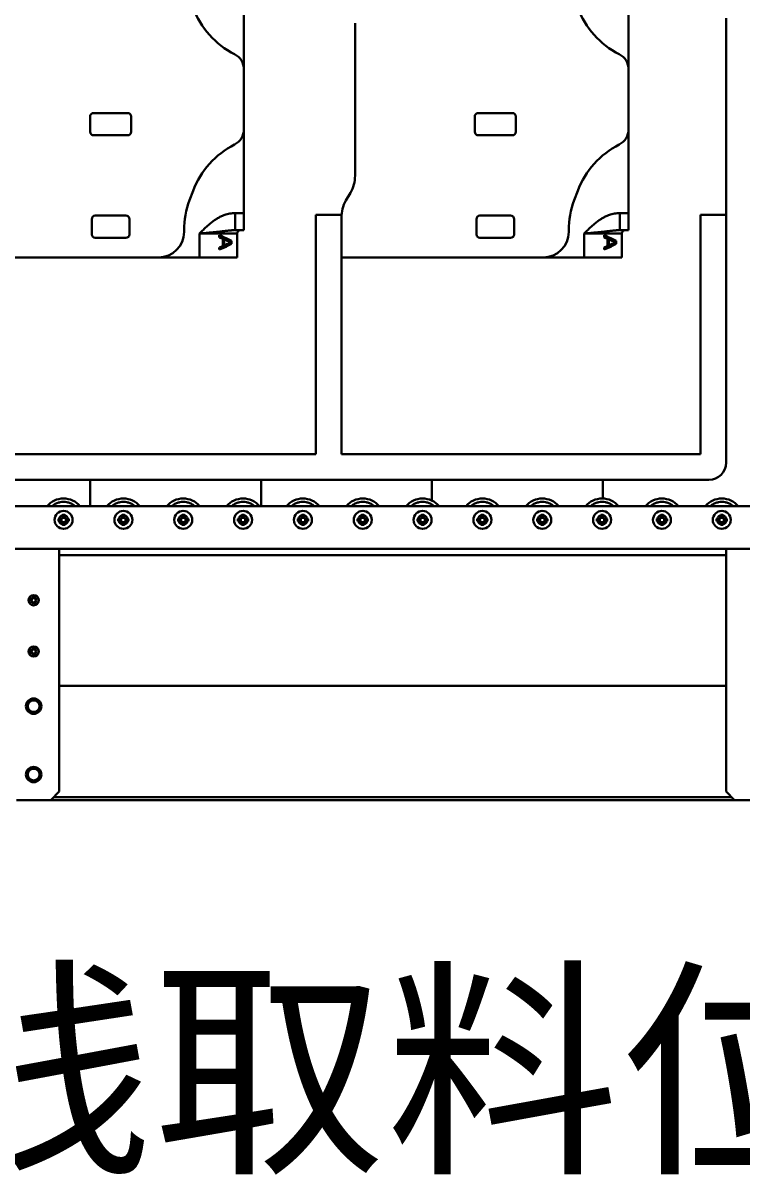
# Model space of a CAD drawing. Header units: millimetres. Extents: x 914 to 910632, y -176 to 682692.
# Drawn here: x 2376.94 to 2383.56, y 1799.09 to 1809.7 of the extents above; entities that cross this region are included whole.
import ezdxf

# ---------------------------------------------------------------- set-up
doc = ezdxf.new("R2010")
doc.units = ezdxf.units.MM
doc.layers.add('PUB_HATCH', color=32, linetype='Continuous')
doc.layers.add('画图', color=3, linetype='Continuous', lineweight=30)
doc.styles.add('宋体', font='')
doc.styles.get('宋体').set_extended_font_data('宋体')

# ---------------------------------------------------------------- blocks, each defined once
blk = doc.blocks.new('SDHGSJH')
at = {"color": 7, "linetype": 'Continuous', "lineweight": 30}
for p, q in [((-877, 504.71), (-897, 504.71)), ((-872, 499.71), (-877, 504.71)), ((-877, 504.71), (-477, 504.71)), ((-872, 357.71), (-872, 499.71)), ((-477, 504.71), (-482, 499.71)), ((-482, 499.71), (-482, 357.71)), ((-457, 504.71), (-477, 504.71)), ((-482, 437.71), (-872, 437.71)), ((-902, 357.71), (-872, 357.71)), ((-872, 361.45), (-482, 361.45)), ((-482, 357.71), (-872, 357.71)), ((-482, 357.71), (-452, 357.71)), ((-870.2, 343.37), (-870.2, 343.71)), ((-870.2, 343.71), (-868.8, 343.71)), ((-868.8, 343.71), (-868.8, 343.37)), ((-835.2, 343.37), (-835.2, 343.71)), ((-835.2, 343.71), (-833.8, 343.71)), ((-833.8, 343.71), (-833.8, 343.37)), ((-800.2, 343.37), (-800.2, 343.71)), ((-800.2, 343.71), (-798.8, 343.71)), ((-798.8, 343.71), (-798.8, 343.37)), ((-765.2, 343.37), (-765.2, 343.71)), ((-765.2, 343.71), (-763.8, 343.71)), ((-763.8, 343.71), (-763.8, 343.37)), ((-730.2, 343.37), (-730.2, 343.71)), ((-730.2, 343.71), (-728.8, 343.71)), ((-728.8, 343.71), (-728.8, 343.37)), ((-695.2, 343.37), (-695.2, 343.71)), ((-695.2, 343.71), (-693.8, 343.71)), ((-693.8, 343.71), (-693.8, 343.37)), ((-660.2, 343.37), (-660.2, 343.71)), ((-660.2, 343.71), (-658.8, 343.71)), ((-658.8, 343.71), (-658.8, 343.37)), ((-625.2, 343.37), (-625.2, 343.71)), ((-625.2, 343.71), (-623.8, 343.71)), ((-623.8, 343.71), (-623.8, 343.37)), ((-590.2, 343.37), (-590.2, 343.71)), ((-590.2, 343.71), (-588.8, 343.71)), ((-588.8, 343.71), (-588.8, 343.37)), ((-555.2, 343.37), (-555.2, 343.71)), ((-555.2, 343.71), (-553.8, 343.71)), ((-553.8, 343.71), (-553.8, 343.37)), ((-520.2, 343.37), (-520.2, 343.71)), ((-520.2, 343.71), (-518.8, 343.71)), ((-518.8, 343.71), (-518.8, 343.37)), ((-485.2, 343.37), (-485.2, 343.71)), ((-485.2, 343.71), (-483.8, 343.71)), ((-483.8, 343.71), (-483.8, 343.37)), ((-872.5, 341.41), (-872.16, 341.41)), ((-872.5, 340.01), (-872.5, 341.41)), ((-872.16, 340.01), (-872.5, 340.01)), ((-870.2, 341.41), (-872.16, 341.41)), ((-872.16, 340.01), (-870.2, 340.01)), ((-870.2, 343.37), (-870.2, 341.41)), ((-870.2, 340.01), (-870.2, 338.05)), ((-870.2, 337.71), (-870.2, 338.05)), ((-868.8, 337.71), (-870.2, 337.71)), ((-868.8, 341.41), (-868.8, 343.37)), ((-866.84, 341.41), (-868.8, 341.41)), ((-868.8, 338.05), (-868.8, 340.01)), ((-868.8, 340.01), (-866.84, 340.01)), ((-868.8, 338.05), (-868.8, 337.71)), ((-866.84, 341.41), (-866.5, 341.41)), ((-866.5, 340.01), (-866.84, 340.01)), ((-866.5, 341.41), (-866.5, 340.01)), ((-837.5, 341.41), (-837.16, 341.41)), ((-837.5, 340.01), (-837.5, 341.41)), ((-837.16, 340.01), (-837.5, 340.01)), ((-835.2, 341.41), (-837.16, 341.41)), ((-837.16, 340.01), (-835.2, 340.01)), ((-835.2, 343.37), (-835.2, 341.41)), ((-835.2, 340.01), (-835.2, 338.05)), ((-835.2, 337.71), (-835.2, 338.05)), ((-833.8, 337.71), (-835.2, 337.71)), ((-833.8, 341.41), (-833.8, 343.37)), ((-831.84, 341.41), (-833.8, 341.41)), ((-833.8, 338.05), (-833.8, 340.01)), ((-833.8, 340.01), (-831.84, 340.01)), ((-833.8, 338.05), (-833.8, 337.71)), ((-831.84, 341.41), (-831.5, 341.41)), ((-831.5, 340.01), (-831.84, 340.01)), ((-831.5, 341.41), (-831.5, 340.01)), ((-802.5, 341.41), (-802.16, 341.41)), ((-802.5, 340.01), (-802.5, 341.41)), ((-802.16, 340.01), (-802.5, 340.01)), ((-800.2, 341.41), (-802.16, 341.41)), ((-802.16, 340.01), (-800.2, 340.01)), ((-800.2, 343.37), (-800.2, 341.41)), ((-800.2, 340.01), (-800.2, 338.05)), ((-800.2, 337.71), (-800.2, 338.05)), ((-798.8, 337.71), (-800.2, 337.71)), ((-798.8, 341.41), (-798.8, 343.37)), ((-796.84, 341.41), (-798.8, 341.41)), ((-798.8, 338.05), (-798.8, 340.01)), ((-798.8, 340.01), (-796.84, 340.01)), ((-798.8, 338.05), (-798.8, 337.71)), ((-796.84, 341.41), (-796.5, 341.41)), ((-796.5, 340.01), (-796.84, 340.01)), ((-796.5, 341.41), (-796.5, 340.01)), ((-767.5, 341.41), (-767.16, 341.41)), ((-767.5, 340.01), (-767.5, 341.41)), ((-767.16, 340.01), (-767.5, 340.01)), ((-765.2, 341.41), (-767.16, 341.41)), ((-767.16, 340.01), (-765.2, 340.01)), ((-765.2, 343.37), (-765.2, 341.41)), ((-765.2, 340.01), (-765.2, 338.05)), ((-765.2, 337.71), (-765.2, 338.05)), ((-763.8, 337.71), (-765.2, 337.71)), ((-763.8, 341.41), (-763.8, 343.37)), ((-761.84, 341.41), (-763.8, 341.41)), ((-763.8, 338.05), (-763.8, 340.01)), ((-763.8, 340.01), (-761.84, 340.01)), ((-763.8, 338.05), (-763.8, 337.71)), ((-761.84, 341.41), (-761.5, 341.41)), ((-761.5, 340.01), (-761.84, 340.01)), ((-761.5, 341.41), (-761.5, 340.01)), ((-732.5, 341.41), (-732.16, 341.41)), ((-732.5, 340.01), (-732.5, 341.41)), ((-732.16, 340.01), (-732.5, 340.01)), ((-730.2, 341.41), (-732.16, 341.41)), ((-732.16, 340.01), (-730.2, 340.01)), ((-730.2, 343.37), (-730.2, 341.41)), ((-730.2, 340.01), (-730.2, 338.05)), ((-730.2, 337.71), (-730.2, 338.05)), ((-728.8, 337.71), (-730.2, 337.71)), ((-728.8, 341.41), (-728.8, 343.37)), ((-726.84, 341.41), (-728.8, 341.41)), ((-728.8, 338.05), (-728.8, 340.01)), ((-728.8, 340.01), (-726.84, 340.01)), ((-728.8, 338.05), (-728.8, 337.71)), ((-726.84, 341.41), (-726.5, 341.41)), ((-726.5, 340.01), (-726.84, 340.01)), ((-726.5, 341.41), (-726.5, 340.01)), ((-697.5, 341.41), (-697.16, 341.41)), ((-697.5, 340.01), (-697.5, 341.41)), ((-697.16, 340.01), (-697.5, 340.01)), ((-695.2, 341.41), (-697.16, 341.41)), ((-697.16, 340.01), (-695.2, 340.01)), ((-695.2, 343.37), (-695.2, 341.41)), ((-695.2, 340.01), (-695.2, 338.05)), ((-695.2, 337.71), (-695.2, 338.05)), ((-693.8, 337.71), (-695.2, 337.71)), ((-693.8, 341.41), (-693.8, 343.37)), ((-691.84, 341.41), (-693.8, 341.41)), ((-693.8, 338.05), (-693.8, 340.01)), ((-693.8, 340.01), (-691.84, 340.01)), ((-693.8, 338.05), (-693.8, 337.71)), ((-691.84, 341.41), (-691.5, 341.41)), ((-691.5, 340.01), (-691.84, 340.01)), ((-691.5, 341.41), (-691.5, 340.01)), ((-662.5, 341.41), (-662.16, 341.41)), ((-662.5, 340.01), (-662.5, 341.41)), ((-662.16, 340.01), (-662.5, 340.01)), ((-660.2, 341.41), (-662.16, 341.41)), ((-662.16, 340.01), (-660.2, 340.01)), ((-660.2, 343.37), (-660.2, 341.41)), ((-660.2, 340.01), (-660.2, 338.05)), ((-660.2, 337.71), (-660.2, 338.05)), ((-658.8, 337.71), (-660.2, 337.71)), ((-658.8, 341.41), (-658.8, 343.37)), ((-656.84, 341.41), (-658.8, 341.41)), ((-658.8, 338.05), (-658.8, 340.01)), ((-658.8, 340.01), (-656.84, 340.01)), ((-658.8, 338.05), (-658.8, 337.71)), ((-656.84, 341.41), (-656.5, 341.41)), ((-656.5, 340.01), (-656.84, 340.01)), ((-656.5, 341.41), (-656.5, 340.01)), ((-627.5, 341.41), (-627.16, 341.41)), ((-627.5, 340.01), (-627.5, 341.41)), ((-627.16, 340.01), (-627.5, 340.01)), ((-625.2, 341.41), (-627.16, 341.41)), ((-627.16, 340.01), (-625.2, 340.01)), ((-625.2, 343.37), (-625.2, 341.41)), ((-625.2, 340.01), (-625.2, 338.05)), ((-625.2, 337.71), (-625.2, 338.05)), ((-623.8, 337.71), (-625.2, 337.71)), ((-623.8, 341.41), (-623.8, 343.37)), ((-621.84, 341.41), (-623.8, 341.41)), ((-623.8, 338.05), (-623.8, 340.01)), ((-623.8, 340.01), (-621.84, 340.01)), ((-623.8, 338.05), (-623.8, 337.71)), ((-621.84, 341.41), (-621.5, 341.41)), ((-621.5, 340.01), (-621.84, 340.01)), ((-621.5, 341.41), (-621.5, 340.01)), ((-592.5, 341.41), (-592.16, 341.41)), ((-592.5, 340.01), (-592.5, 341.41)), ((-592.16, 340.01), (-592.5, 340.01)), ((-590.2, 341.41), (-592.16, 341.41)), ((-592.16, 340.01), (-590.2, 340.01)), ((-590.2, 343.37), (-590.2, 341.41)), ((-590.2, 340.01), (-590.2, 338.05)), ((-590.2, 337.71), (-590.2, 338.05)), ((-588.8, 337.71), (-590.2, 337.71)), ((-588.8, 341.41), (-588.8, 343.37)), ((-586.84, 341.41), (-588.8, 341.41)), ((-588.8, 338.05), (-588.8, 340.01)), ((-588.8, 340.01), (-586.84, 340.01)), ((-588.8, 338.05), (-588.8, 337.71)), ((-586.84, 341.41), (-586.5, 341.41)), ((-586.5, 340.01), (-586.84, 340.01)), ((-586.5, 341.41), (-586.5, 340.01)), ((-557.5, 341.41), (-557.16, 341.41)), ((-557.5, 340.01), (-557.5, 341.41)), ((-557.16, 340.01), (-557.5, 340.01)), ((-555.2, 341.41), (-557.16, 341.41)), ((-557.16, 340.01), (-555.2, 340.01)), ((-555.2, 343.37), (-555.2, 341.41)), ((-555.2, 340.01), (-555.2, 338.05)), ((-555.2, 337.71), (-555.2, 338.05)), ((-553.8, 337.71), (-555.2, 337.71)), ((-553.8, 341.41), (-553.8, 343.37)), ((-551.84, 341.41), (-553.8, 341.41)), ((-553.8, 338.05), (-553.8, 340.01)), ((-553.8, 340.01), (-551.84, 340.01)), ((-553.8, 338.05), (-553.8, 337.71)), ((-551.84, 341.41), (-551.5, 341.41)), ((-551.5, 340.01), (-551.84, 340.01)), ((-551.5, 341.41), (-551.5, 340.01)), ((-522.5, 341.41), (-522.16, 341.41)), ((-522.5, 340.01), (-522.5, 341.41)), ((-522.16, 340.01), (-522.5, 340.01)), ((-520.2, 341.41), (-522.16, 341.41)), ((-522.16, 340.01), (-520.2, 340.01)), ((-520.2, 343.37), (-520.2, 341.41)), ((-520.2, 340.01), (-520.2, 338.05)), ((-520.2, 337.71), (-520.2, 338.05)), ((-518.8, 337.71), (-520.2, 337.71)), ((-518.8, 341.41), (-518.8, 343.37)), ((-516.84, 341.41), (-518.8, 341.41)), ((-518.8, 338.05), (-518.8, 340.01)), ((-518.8, 340.01), (-516.84, 340.01)), ((-518.8, 338.05), (-518.8, 337.71)), ((-516.84, 341.41), (-516.5, 341.41)), ((-516.5, 340.01), (-516.84, 340.01)), ((-516.5, 341.41), (-516.5, 340.01)), ((-487.5, 341.41), (-487.16, 341.41)), ((-487.5, 340.01), (-487.5, 341.41)), ((-487.16, 340.01), (-487.5, 340.01)), ((-485.2, 341.41), (-487.16, 341.41)), ((-487.16, 340.01), (-485.2, 340.01)), ((-485.2, 343.37), (-485.2, 341.41)), ((-485.2, 340.01), (-485.2, 338.05)), ((-485.2, 337.71), (-485.2, 338.05)), ((-483.8, 337.71), (-485.2, 337.71)), ((-483.8, 341.41), (-483.8, 343.37)), ((-481.84, 341.41), (-483.8, 341.41)), ((-483.8, 338.05), (-483.8, 340.01)), ((-483.8, 340.01), (-481.84, 340.01)), ((-483.8, 338.05), (-483.8, 337.71)), ((-481.84, 341.41), (-481.5, 341.41)), ((-481.5, 340.01), (-481.84, 340.01)), ((-481.5, 341.41), (-481.5, 340.01)), ((-918, 332.71), (-79.5, 332.71)), ((-600, 317.21), (-600, 332.71)), ((-500, 332.71), (-500, 317.21)), ((-800, 317.21), (-800, 328.22)), ((-700, 329.49), (-700, 317.21)), ((-192, 317.21), (-862, 317.21)), ((-872, 307.21), (-872, 162.21)), ((-647, 302.21), (-857, 302.21)), ((-857, 302.21), (-857, 162.21)), ((-647, 187.21), (-647, 302.21)), ((-422, 302.21), (-632, 302.21)), ((-632, 302.21), (-632, 162.21)), ((-811, 187.21), (-811, 173.21)), ((-811, 187.21), (-789, 187.21)), ((-800.61, 182.4), (-807.38, 179.21)), ((-800.61, 182.55), (-800.61, 181.3)), ((-789, 173.21), (-789, 187.21)), ((-789, 187.21), (-765, 187.21)), ((-765, 187.21), (-647, 187.21)), ((-647, 187.21), (-647, 163.93)), ((-586, 187.21), (-586, 173.21)), ((-586, 187.21), (-564, 187.21)), ((-575.61, 182.4), (-582.38, 179.21)), ((-575.61, 182.55), (-575.61, 181.3)), ((-564, 173.21), (-564, 187.21)), ((-564, 187.21), (-540, 187.21)), ((-540, 187.21), (-422, 187.21)), ((-807.68, 177.55), (-807.68, 179.21)), ((-807.68, 179.21), (-807.38, 179.21)), ((-807.38, 177.55), (-807.68, 177.55)), ((-807.38, 179.21), (-807.38, 177.55)), ((-807.38, 177.55), (-800.61, 174.35)), ((-803.39, 176.5), (-803.39, 180.25)), ((-802.73, 180.25), (-803.39, 180.25)), ((-803.39, 176.5), (-802.73, 176.5)), ((-802.73, 180.46), (-802.73, 176.3)), ((-800.61, 175.46), (-800.61, 174.21)), ((-728, 175.71), (-746, 175.71)), ((-582.68, 177.55), (-582.68, 179.21)), ((-582.68, 179.21), (-582.38, 179.21)), ((-582.38, 177.55), (-582.68, 177.55)), ((-582.38, 179.21), (-582.38, 177.55)), ((-582.38, 177.55), (-575.61, 174.35)), ((-578.39, 176.5), (-578.39, 180.25)), ((-577.73, 180.25), (-578.39, 180.25)), ((-578.39, 176.5), (-577.73, 176.5)), ((-577.73, 180.46), (-577.73, 176.3)), ((-575.61, 175.46), (-575.61, 174.21)), ((-503, 175.71), (-521, 175.71)), ((-809.78, 171.21), (-815, 171.21)), ((-815, 161.21), (-815, 171.21)), ((-808.33, 171.27), (-809.78, 171.02)), ((-809.78, 161.21), (-809.78, 171.21)), ((-808.38, 171.29), (-809.46, 171.23)), ((-780, 171.28), (-780, 172.21)), ((-748, 164.71), (-748, 173.71)), ((-726, 173.71), (-726, 164.71)), ((-584.78, 171.21), (-590, 171.21)), ((-590, 161.21), (-590, 171.21)), ((-583.33, 171.27), (-584.78, 171.02)), ((-584.78, 161.21), (-584.78, 171.21)), ((-583.38, 171.29), (-584.46, 171.23)), ((-555, 171.28), (-555, 172.21)), ((-523, 164.71), (-523, 173.71)), ((-501, 173.71), (-501, 164.71)), ((-857, 162.21), (-872, 162.21)), ((-872, 162.21), (-872, 47.21)), ((-728, 162.71), (-746, 162.71)), ((-632, 162.21), (-647, 162.21)), ((-503, 162.71), (-521, 162.71)), ((-815, 161.21), (-809.78, 161.21)), ((-815, 112.21), (-815, 161.21)), ((-590, 161.21), (-584.78, 161.21)), ((-590, 112.21), (-590, 161.21)), ((-783.18, 153.72), (-785.25, 148.2)), ((-652.32, 149.35), (-649.68, 153.93)), ((-558.18, 153.72), (-560.25, 148.2)), ((-655, 50.07), (-655, 139.35)), ((-727, 115.71), (-747, 115.71)), ((-502, 115.71), (-522, 115.71)), ((-815, 77.21), (-815, 112.21)), ((-749, 104.71), (-749, 113.71)), ((-725, 113.71), (-725, 104.71)), ((-590, 77.21), (-590, 112.21)), ((-524, 104.71), (-524, 113.71)), ((-500, 113.71), (-500, 104.71)), ((-727, 102.71), (-747, 102.71)), ((-502, 102.71), (-522, 102.71)), ((-815, 28.21), (-815, 77.21)), ((-590, 28.21), (-590, 77.21))]:
    blk.add_line(p, q, dxfattribs=at)
at = {"color": 8, "linetype": 'Continuous', "lineweight": 30}
for p, q in [((-875.26, 502.98), (-478.74, 502.98)), ((-811, 173.21), (-789, 173.21)), ((-809.45, 171.23), (-808.27, 171.28)), ((-586, 173.21), (-564, 173.21)), ((-584.45, 171.23), (-583.27, 171.28))]:
    blk.add_line(p, q, dxfattribs=at)
at = {"color": 7, "linetype": 'Continuous', "lineweight": 30}
for centre, radius in [((-467, 489.71), 4.5), ((-467, 489.71), 3.4), ((-467, 449.71), 4.5), ((-467, 449.71), 3.4), ((-467, 417.71), 3), ((-467, 417.71), 1.7), ((-467, 417.71), 1.25), ((-467, 387.71), 3), ((-467, 387.71), 1.7), ((-467, 387.71), 1.25), ((-869.5, 340.71), 5.25), ((-834.5, 340.71), 5.25), ((-799.5, 340.71), 5.25), ((-764.5, 340.71), 5.25), ((-729.5, 340.71), 5.25), ((-694.5, 340.71), 5.25), ((-659.5, 340.71), 5.25), ((-624.5, 340.71), 5.25), ((-589.5, 340.71), 5.25), ((-554.5, 340.71), 5.25), ((-519.5, 340.71), 5.25), ((-484.5, 340.71), 5.25)]:
    blk.add_circle(centre, radius, dxfattribs=at)
for centre, radius, start, end in [((-869.5, 340.71), 12.5, 219.79182, 320.20818), ((-834.5, 340.71), 12.5, 219.79182, 320.20818), ((-799.5, 340.71), 12.5, 219.79182, 320.20818), ((-764.5, 340.71), 12.5, 219.79182, 320.20818), ((-729.5, 340.71), 12.5, 219.79182, 320.20818), ((-694.5, 340.71), 12.5, 219.79182, 320.20818), ((-659.5, 340.71), 12.5, 219.79182, 320.20818), ((-624.5, 340.71), 12.5, 219.79182, 320.20818), ((-589.5, 340.71), 12.5, 219.79182, 320.20818), ((-554.5, 340.71), 12.5, 219.79182, 320.20818), ((-519.5, 340.71), 12.5, 219.79182, 320.20818), ((-484.5, 340.71), 12.5, 219.79182, 320.20818), ((-862, 307.21), 10, 90, 180), ((-765, 172.21), 15, 90, 180), ((-540, 172.21), 15, 90, 180), ((-746, 173.71), 2, 90, 180), ((-728, 173.71), 2, 0, 90), ((-521, 173.71), 2, 90, 180), ((-503, 173.71), 2, 0, 90), ((-813, 173.21), 2, 270, 0), ((-830, 171.28), 50, 339.44395, 0), ((-588, 173.21), 2, 270, 0), ((-605, 171.28), 50, 339.44395, 0), ((-746, 164.71), 2, 180, 270), ((-728, 164.71), 2, 270, 0), ((-667, 163.93), 20, 330, 0), ((-521, 164.71), 2, 180, 270), ((-503, 164.71), 2, 270, 0), ((-635, 139.35), 20, 150, 180), ((-832.07, 165.76), 50, 296.81873, 339.44395), ((-607.07, 165.76), 50, 296.81873, 339.44395), ((-805, 112.21), 10, 116.81873, 180), ((-747, 113.71), 2, 90, 180), ((-727, 113.71), 2, 0, 90), ((-580, 112.21), 10, 116.81873, 180), ((-522, 113.71), 2, 90, 180), ((-502, 113.71), 2, 0, 90), ((-747, 104.71), 2, 180, 270), ((-727, 104.71), 2, 270, 0), ((-522, 104.71), 2, 180, 270), ((-502, 104.71), 2, 270, 0), ((-805, 77.21), 10, 180, 243.18127), ((-580, 77.21), 10, 180, 243.18127), ((-832.07, 23.67), 50, 20.55605, 63.18127), ((-607.07, 23.67), 50, 20.55605, 63.18127)]:
    blk.add_arc(centre, radius, start, end, dxfattribs=at)
for centre, major_axis, ratio, start_param, end_param in [((-789, 180.88), (-21.97, -5.46), 0.222648, 5.213182, 5.671735), ((-564, 180.88), (-21.97, -5.46), 0.222648, 5.213182, 5.671735), ((-789, 175.88), (-21.97, 5.46), 0.222648, 0.611451, 1.070003), ((-789, 179.73), (-21.97, -5.34), 0.218533, 5.372125, 5.634447), ((-789, 177.02), (-21.97, 5.34), 0.218533, 0.648739, 0.91106), ((-789, 179.66), (-21.97, -5.34), 0.218533, 5.215446, 5.333273), ((-789, 177.09), (-21.97, 5.34), 0.218533, 0.949912, 1.067739), ((-564, 175.88), (-21.97, 5.46), 0.222648, 0.611451, 1.070003), ((-564, 179.73), (-21.97, -5.34), 0.218533, 5.372125, 5.634447), ((-564, 177.02), (-21.97, 5.34), 0.218533, 0.648739, 0.91106), ((-564, 179.66), (-21.97, -5.34), 0.218533, 5.215446, 5.333273), ((-564, 177.09), (-21.97, 5.34), 0.218533, 0.949912, 1.067739)]:
    blk.add_ellipse(centre, major_axis=major_axis, ratio=ratio, start_param=start_param, end_param=end_param, dxfattribs=at)
for points, knots in [([(-872.16, 341.41), (-872.08, 341.64), (-871.92, 342.1), (-871.47, 342.68), (-870.88, 343.14), (-870.43, 343.29), (-870.2, 343.37)], [0, 0, 0, 0, 0.245614, 0.499997, 0.754398, 1, 1, 1, 1]), ([(-870.2, 338.05), (-870.43, 338.13), (-870.88, 338.29), (-871.47, 338.75), (-871.92, 339.33), (-872.08, 339.79), (-872.16, 340.01)], [0, 0, 0, 0, 0.2456037, 0.5000052, 0.7544232, 1, 1, 1, 1]), ([(-868.8, 343.37), (-868.57, 343.29), (-868.12, 343.14), (-867.53, 342.68), (-867.08, 342.1), (-866.92, 341.64), (-866.84, 341.41)], [0, 0, 0, 0, 0.2456, 0.499999, 0.754381, 1, 1, 1, 1]), ([(-866.84, 340.01), (-866.92, 339.79), (-867.08, 339.33), (-867.53, 338.75), (-868.12, 338.29), (-868.57, 338.13), (-868.8, 338.05)], [0, 0, 0, 0, 0.245583, 0.499999, 0.754398, 1, 1, 1, 1]), ([(-837.16, 341.41), (-837.08, 341.64), (-836.92, 342.1), (-836.47, 342.68), (-835.88, 343.14), (-835.43, 343.29), (-835.2, 343.37)], [0, 0, 0, 0, 0.245619, 0.500001, 0.7544, 1, 1, 1, 1]), ([(-835.2, 338.05), (-835.43, 338.13), (-835.88, 338.29), (-836.47, 338.75), (-836.92, 339.33), (-837.08, 339.79), (-837.16, 340.01)], [0, 0, 0, 0, 0.245602, 0.500001, 0.754417, 1, 1, 1, 1]), ([(-833.8, 343.37), (-833.57, 343.29), (-833.12, 343.14), (-832.53, 342.68), (-832.08, 342.1), (-831.92, 341.64), (-831.84, 341.41)], [0, 0, 0, 0, 0.245584, 0.500001, 0.754386, 1, 1, 1, 1]), ([(-831.84, 340.01), (-831.92, 339.79), (-832.08, 339.33), (-832.53, 338.75), (-833.12, 338.29), (-833.57, 338.13), (-833.8, 338.05)], [0, 0, 0, 0, 0.245577, 0.499996, 0.754415, 1, 1, 1, 1]), ([(-802.16, 341.41), (-802.08, 341.64), (-801.92, 342.1), (-801.47, 342.68), (-800.88, 343.14), (-800.43, 343.29), (-800.2, 343.37)], [0, 0, 0, 0, 0.245614, 0.499999, 0.754416, 1, 1, 1, 1]), ([(-800.2, 338.05), (-800.43, 338.13), (-800.88, 338.29), (-801.47, 338.75), (-801.92, 339.33), (-802.08, 339.79), (-802.16, 340.01)], [0, 0, 0, 0, 0.245585, 0.500004, 0.754423, 1, 1, 1, 1]), ([(-798.8, 343.37), (-798.57, 343.29), (-798.12, 343.14), (-797.53, 342.68), (-797.08, 342.1), (-796.92, 341.64), (-796.84, 341.41)], [0, 0, 0, 0, 0.2456, 0.499999, 0.754381, 1, 1, 1, 1]), ([(-796.84, 340.01), (-796.92, 339.79), (-797.08, 339.33), (-797.53, 338.75), (-798.12, 338.29), (-798.57, 338.13), (-798.8, 338.05)], [0, 0, 0, 0, 0.245583, 0.499999, 0.754398, 1, 1, 1, 1]), ([(-767.16, 341.41), (-767.08, 341.64), (-766.92, 342.1), (-766.47, 342.68), (-765.88, 343.14), (-765.43, 343.29), (-765.2, 343.37)], [0, 0, 0, 0, 0.245619, 0.500001, 0.7544, 1, 1, 1, 1]), ([(-765.2, 338.05), (-765.43, 338.13), (-765.88, 338.29), (-766.47, 338.75), (-766.92, 339.33), (-767.08, 339.79), (-767.16, 340.01)], [0, 0, 0, 0, 0.245602, 0.500001, 0.754417, 1, 1, 1, 1]), ([(-763.8, 343.37), (-763.57, 343.29), (-763.12, 343.14), (-762.53, 342.68), (-762.08, 342.1), (-761.92, 341.64), (-761.84, 341.41)], [0, 0, 0, 0, 0.245602, 0.500003, 0.754386, 1, 1, 1, 1]), ([(-761.84, 340.01), (-761.92, 339.79), (-762.08, 339.33), (-762.53, 338.75), (-763.12, 338.29), (-763.57, 338.13), (-763.8, 338.05)], [0, 0, 0, 0, 0.245577, 0.499995, 0.754396, 1, 1, 1, 1]), ([(-732.16, 341.41), (-732.08, 341.64), (-731.92, 342.1), (-731.47, 342.68), (-730.88, 343.14), (-730.43, 343.29), (-730.2, 343.37)], [0, 0, 0, 0, 0.245614, 0.499999, 0.754416, 1, 1, 1, 1]), ([(-730.2, 338.05), (-730.43, 338.13), (-730.88, 338.29), (-731.47, 338.75), (-731.92, 339.33), (-732.08, 339.79), (-732.16, 340.01)], [0, 0, 0, 0, 0.245585, 0.500004, 0.754423, 1, 1, 1, 1]), ([(-728.8, 343.37), (-728.57, 343.29), (-728.12, 343.14), (-727.53, 342.68), (-727.08, 342.1), (-726.92, 341.64), (-726.84, 341.41)], [0, 0, 0, 0, 0.245599, 0.499996, 0.754389, 1, 1, 1, 1]), ([(-726.84, 340.01), (-726.92, 339.79), (-727.08, 339.33), (-727.53, 338.75), (-728.12, 338.29), (-728.57, 338.13), (-728.8, 338.05)], [0, 0, 0, 0, 0.245574, 0.500001, 0.754399, 1, 1, 1, 1]), ([(-697.16, 341.41), (-697.08, 341.64), (-696.92, 342.1), (-696.47, 342.68), (-695.88, 343.14), (-695.43, 343.29), (-695.2, 343.37)], [0, 0, 0, 0, 0.245619, 0.500001, 0.7544, 1, 1, 1, 1]), ([(-695.2, 338.05), (-695.43, 338.13), (-695.88, 338.29), (-696.47, 338.75), (-696.92, 339.33), (-697.08, 339.79), (-697.16, 340.01)], [0, 0, 0, 0, 0.245602, 0.500001, 0.754417, 1, 1, 1, 1]), ([(-693.8, 343.37), (-693.57, 343.29), (-693.12, 343.14), (-692.53, 342.68), (-692.08, 342.1), (-691.92, 341.64), (-691.84, 341.41)], [0, 0, 0, 0, 0.2456, 0.499999, 0.754381, 1, 1, 1, 1]), ([(-691.84, 340.01), (-691.92, 339.79), (-692.08, 339.33), (-692.53, 338.75), (-693.12, 338.29), (-693.57, 338.13), (-693.8, 338.05)], [0, 0, 0, 0, 0.245583, 0.499999, 0.754398, 1, 1, 1, 1]), ([(-662.16, 341.41), (-662.08, 341.64), (-661.92, 342.1), (-661.47, 342.68), (-660.88, 343.14), (-660.43, 343.29), (-660.2, 343.37)], [0, 0, 0, 0, 0.245615, 0.500013, 0.754415, 1, 1, 1, 1]), ([(-660.2, 338.05), (-660.43, 338.13), (-660.88, 338.29), (-661.47, 338.75), (-661.92, 339.33), (-662.08, 339.79), (-662.16, 340.01)], [0, 0, 0, 0, 0.245586, 0.499989, 0.754422, 1, 1, 1, 1]), ([(-658.8, 343.37), (-658.57, 343.29), (-658.12, 343.14), (-657.53, 342.68), (-657.08, 342.1), (-656.92, 341.64), (-656.84, 341.41)], [0, 0, 0, 0, 0.245584, 0.500001, 0.754386, 1, 1, 1, 1]), ([(-656.84, 340.01), (-656.92, 339.79), (-657.08, 339.33), (-657.53, 338.75), (-658.12, 338.29), (-658.57, 338.13), (-658.8, 338.05)], [0, 0, 0, 0, 0.245577, 0.499996, 0.754415, 1, 1, 1, 1]), ([(-627.16, 341.41), (-627.08, 341.64), (-626.92, 342.1), (-626.47, 342.68), (-625.88, 343.14), (-625.43, 343.29), (-625.2, 343.37)], [0, 0, 0, 0, 0.245619, 0.500001, 0.7544, 1, 1, 1, 1]), ([(-625.2, 338.05), (-625.43, 338.13), (-625.88, 338.29), (-626.47, 338.75), (-626.92, 339.33), (-627.08, 339.79), (-627.16, 340.01)], [0, 0, 0, 0, 0.245602, 0.500001, 0.754417, 1, 1, 1, 1]), ([(-623.8, 343.37), (-623.57, 343.29), (-623.12, 343.14), (-622.53, 342.68), (-622.08, 342.1), (-621.92, 341.64), (-621.84, 341.41)], [0, 0, 0, 0, 0.2456, 0.499999, 0.754381, 1, 1, 1, 1]), ([(-621.84, 340.01), (-621.92, 339.79), (-622.08, 339.33), (-622.53, 338.75), (-623.12, 338.29), (-623.57, 338.13), (-623.8, 338.05)], [0, 0, 0, 0, 0.245583, 0.499999, 0.754398, 1, 1, 1, 1]), ([(-592.16, 341.41), (-592.08, 341.64), (-591.92, 342.1), (-591.47, 342.68), (-590.88, 343.14), (-590.43, 343.29), (-590.2, 343.37)], [0, 0, 0, 0, 0.245611, 0.500004, 0.754401, 1, 1, 1, 1]), ([(-590.2, 338.05), (-590.43, 338.13), (-590.88, 338.29), (-591.47, 338.75), (-591.92, 339.33), (-592.08, 339.79), (-592.16, 340.01)], [0, 0, 0, 0, 0.245601, 0.499999, 0.754426, 1, 1, 1, 1]), ([(-588.8, 343.37), (-588.57, 343.29), (-588.12, 343.14), (-587.53, 342.68), (-587.08, 342.1), (-586.92, 341.64), (-586.84, 341.41)], [0, 0, 0, 0, 0.245584, 0.500001, 0.754386, 1, 1, 1, 1]), ([(-586.84, 340.01), (-586.92, 339.79), (-587.08, 339.33), (-587.53, 338.75), (-588.12, 338.29), (-588.57, 338.13), (-588.8, 338.05)], [0, 0, 0, 0, 0.245577, 0.499996, 0.754415, 1, 1, 1, 1]), ([(-557.16, 341.41), (-557.08, 341.64), (-556.92, 342.1), (-556.47, 342.68), (-555.88, 343.14), (-555.43, 343.29), (-555.2, 343.37)], [0, 0, 0, 0, 0.245614, 0.499997, 0.754398, 1, 1, 1, 1]), ([(-555.2, 338.05), (-555.43, 338.13), (-555.88, 338.29), (-556.47, 338.75), (-556.92, 339.33), (-557.08, 339.79), (-557.16, 340.01)], [0, 0, 0, 0, 0.2456037, 0.5000052, 0.7544232, 1, 1, 1, 1]), ([(-553.8, 343.37), (-553.57, 343.29), (-553.12, 343.14), (-552.53, 342.68), (-552.08, 342.1), (-551.92, 341.64), (-551.84, 341.41)], [0, 0, 0, 0, 0.2456, 0.499999, 0.754381, 1, 1, 1, 1]), ([(-551.84, 340.01), (-551.92, 339.79), (-552.08, 339.33), (-552.53, 338.75), (-553.12, 338.29), (-553.57, 338.13), (-553.8, 338.05)], [0, 0, 0, 0, 0.245583, 0.499999, 0.754398, 1, 1, 1, 1]), ([(-522.16, 341.41), (-522.08, 341.64), (-521.92, 342.1), (-521.47, 342.68), (-520.88, 343.14), (-520.43, 343.29), (-520.2, 343.37)], [0, 0, 0, 0, 0.245619, 0.500001, 0.7544, 1, 1, 1, 1]), ([(-520.2, 338.05), (-520.43, 338.13), (-520.88, 338.29), (-521.47, 338.75), (-521.92, 339.33), (-522.08, 339.79), (-522.16, 340.01)], [0, 0, 0, 0, 0.245602, 0.500001, 0.754417, 1, 1, 1, 1]), ([(-518.8, 343.37), (-518.57, 343.29), (-518.12, 343.14), (-517.53, 342.68), (-517.08, 342.1), (-516.92, 341.64), (-516.84, 341.41)], [0, 0, 0, 0, 0.245584, 0.500001, 0.754386, 1, 1, 1, 1]), ([(-516.84, 340.01), (-516.92, 339.79), (-517.08, 339.33), (-517.53, 338.75), (-518.12, 338.29), (-518.57, 338.13), (-518.8, 338.05)], [0, 0, 0, 0, 0.245577, 0.499996, 0.754415, 1, 1, 1, 1]), ([(-487.16, 341.41), (-487.08, 341.64), (-486.92, 342.1), (-486.47, 342.68), (-485.88, 343.14), (-485.43, 343.29), (-485.2, 343.37)], [0, 0, 0, 0, 0.245614, 0.499999, 0.754416, 1, 1, 1, 1]), ([(-485.2, 338.05), (-485.43, 338.13), (-485.88, 338.29), (-486.47, 338.75), (-486.92, 339.33), (-487.08, 339.79), (-487.16, 340.01)], [0, 0, 0, 0, 0.245585, 0.500004, 0.754423, 1, 1, 1, 1]), ([(-483.8, 343.37), (-483.57, 343.29), (-483.12, 343.14), (-482.53, 342.68), (-482.08, 342.1), (-481.92, 341.64), (-481.84, 341.41)], [0, 0, 0, 0, 0.2456, 0.499999, 0.754381, 1, 1, 1, 1]), ([(-481.84, 340.01), (-481.92, 339.79), (-482.08, 339.33), (-482.53, 338.75), (-483.12, 338.29), (-483.57, 338.13), (-483.8, 338.05)], [0, 0, 0, 0, 0.245583, 0.499999, 0.754398, 1, 1, 1, 1]), ([(-809.78, 161.21), (-808.76, 161.27), (-806.7, 161.38), (-804.08, 162.13), (-801.88, 163.02), (-800.05, 163.97), (-798.17, 165.13), (-796.27, 166.5), (-794.38, 168.06), (-792.58, 169.69), (-790.8, 171.41), (-789.62, 172.6), (-789, 173.21)], [0, 0, 0, 0, 0.124884, 0.249809, 0.329578, 0.412736, 0.499847, 0.598905, 0.697884, 0.796583, 0.894155, 1, 1, 1, 1]), ([(-584.78, 161.21), (-583.76, 161.27), (-581.7, 161.38), (-579.08, 162.13), (-576.88, 163.02), (-575.05, 163.97), (-573.17, 165.13), (-571.27, 166.5), (-569.38, 168.06), (-567.58, 169.69), (-565.8, 171.41), (-564.62, 172.6), (-564, 173.21)], [0, 0, 0, 0, 0.124884, 0.249809, 0.329578, 0.412736, 0.499847, 0.598903, 0.697882, 0.796583, 0.894155, 1, 1, 1, 1])]:
    blk.add_open_spline(points, degree=3, knots=knots, dxfattribs=at)
at = {"color": 8, "linetype": 'Continuous', "lineweight": 30}
for points, knots in [([(-862.78, 332.71), (-863.1, 332.44), (-863.95, 331.7), (-865.59, 330.91), (-867.54, 330.33), (-869.5, 330.15), (-871.46, 330.33), (-873.41, 330.91), (-875.05, 331.7), (-875.9, 332.44), (-876.22, 332.71)], [0, 0, 0, 0, 0.085407, 0.230069, 0.368959, 0.5, 0.631041, 0.769931, 0.914593, 1, 1, 1, 1]), ([(-827.78, 332.71), (-828.1, 332.44), (-828.95, 331.7), (-830.59, 330.91), (-832.54, 330.33), (-834.5, 330.15), (-836.46, 330.33), (-838.41, 330.91), (-840.05, 331.7), (-840.9, 332.44), (-841.22, 332.71)], [0, 0, 0, 0, 0.085407, 0.230069, 0.368963, 0.5, 0.631041, 0.769931, 0.914593, 1, 1, 1, 1]), ([(-792.78, 332.71), (-793.1, 332.44), (-793.95, 331.7), (-795.59, 330.91), (-797.54, 330.33), (-799.5, 330.15), (-801.46, 330.33), (-803.41, 330.91), (-805.05, 331.7), (-805.9, 332.44), (-806.22, 332.71)], [0, 0, 0, 0, 0.085407, 0.230069, 0.368959, 0.5, 0.631037, 0.769931, 0.914593, 1, 1, 1, 1]), ([(-757.78, 332.71), (-758.1, 332.44), (-758.95, 331.7), (-760.59, 330.91), (-762.54, 330.33), (-764.5, 330.15), (-766.46, 330.33), (-768.41, 330.91), (-770.05, 331.7), (-770.9, 332.44), (-771.22, 332.71)], [0, 0, 0, 0, 0.085407, 0.230069, 0.368959, 0.5, 0.631041, 0.769931, 0.914593, 1, 1, 1, 1]), ([(-722.78, 332.71), (-723.1, 332.44), (-723.95, 331.7), (-725.59, 330.91), (-727.54, 330.33), (-729.5, 330.15), (-731.46, 330.33), (-733.41, 330.91), (-735.05, 331.7), (-735.9, 332.44), (-736.22, 332.71)], [0, 0, 0, 0, 0.0854068, 0.2300696, 0.3689594, 0.5000004, 0.6310375, 0.7699272, 0.9145901, 1, 1, 1, 1]), ([(-687.78, 332.71), (-688.1, 332.44), (-688.95, 331.7), (-690.59, 330.91), (-692.54, 330.33), (-694.5, 330.15), (-696.46, 330.33), (-698.41, 330.91), (-700.05, 331.7), (-700.9, 332.44), (-701.22, 332.71)], [0, 0, 0, 0, 0.085407, 0.230069, 0.368959, 0.5, 0.631041, 0.769931, 0.914593, 1, 1, 1, 1]), ([(-652.78, 332.71), (-653.1, 332.44), (-653.95, 331.7), (-655.59, 330.91), (-657.54, 330.33), (-659.5, 330.15), (-661.46, 330.33), (-663.41, 330.91), (-665.05, 331.7), (-665.9, 332.44), (-666.22, 332.71)], [0, 0, 0, 0, 0.0854099, 0.2300728, 0.3689625, 0.4999996, 0.6310406, 0.7699304, 0.9145932, 1, 1, 1, 1]), ([(-617.78, 332.71), (-618.1, 332.44), (-618.95, 331.7), (-620.59, 330.91), (-622.54, 330.33), (-624.5, 330.15), (-626.46, 330.33), (-628.41, 330.91), (-630.05, 331.7), (-630.9, 332.44), (-631.22, 332.71)], [0, 0, 0, 0, 0.085407, 0.230069, 0.368959, 0.5, 0.631041, 0.769931, 0.914593, 1, 1, 1, 1]), ([(-582.78, 332.71), (-583.1, 332.44), (-583.95, 331.7), (-585.59, 330.91), (-587.54, 330.33), (-589.5, 330.15), (-591.46, 330.33), (-593.41, 330.91), (-595.05, 331.7), (-595.9, 332.44), (-596.22, 332.71)], [0, 0, 0, 0, 0.085407, 0.230073, 0.368963, 0.5, 0.631041, 0.76993, 0.914593, 1, 1, 1, 1]), ([(-547.78, 332.71), (-548.1, 332.44), (-548.95, 331.7), (-550.59, 330.91), (-552.54, 330.33), (-554.5, 330.15), (-556.46, 330.33), (-558.41, 330.91), (-560.05, 331.7), (-560.9, 332.44), (-561.22, 332.71)], [0, 0, 0, 0, 0.085407, 0.230069, 0.368959, 0.5, 0.631041, 0.769931, 0.914593, 1, 1, 1, 1]), ([(-512.78, 332.71), (-513.1, 332.44), (-513.95, 331.7), (-515.59, 330.91), (-517.54, 330.33), (-519.5, 330.15), (-521.46, 330.33), (-523.41, 330.91), (-525.05, 331.7), (-525.9, 332.44), (-526.22, 332.71)], [0, 0, 0, 0, 0.085407, 0.230069, 0.368959, 0.5, 0.631041, 0.769931, 0.914593, 1, 1, 1, 1]), ([(-477.78, 332.71), (-478.1, 332.44), (-478.95, 331.7), (-480.59, 330.91), (-482.54, 330.33), (-484.5, 330.15), (-486.46, 330.33), (-488.41, 330.91), (-490.05, 331.7), (-490.9, 332.44), (-491.22, 332.71)], [0, 0, 0, 0, 0.085407, 0.230069, 0.368959, 0.5, 0.631037, 0.769931, 0.914593, 1, 1, 1, 1]), ([(-789, 173.21), (-789.62, 173.16), (-790.77, 173.05), (-792.36, 172.9), (-793.7, 172.78), (-795.05, 172.65), (-796.43, 172.52), (-797.88, 172.38), (-799.19, 172.24), (-800.97, 172.06), (-803.05, 171.83), (-805.44, 171.56), (-807.16, 171.35), (-808.13, 171.3), (-808.38, 171.29)], [0, 0, 0, 0, 0.084726, 0.158306, 0.220753, 0.27205, 0.347834, 0.418442, 0.483869, 0.544107, 0.690144, 0.816086, 0.952099, 1, 1, 1, 1]), ([(-564, 173.21), (-564.62, 173.16), (-565.77, 173.05), (-567.36, 172.9), (-568.7, 172.78), (-570.05, 172.65), (-571.43, 172.52), (-572.88, 172.38), (-574.19, 172.24), (-575.97, 172.06), (-578.05, 171.83), (-580.44, 171.56), (-582.16, 171.35), (-583.13, 171.3), (-583.38, 171.29)], [0, 0, 0, 0, 0.084726, 0.158309, 0.220753, 0.27205, 0.347836, 0.418442, 0.483869, 0.544107, 0.690144, 0.816086, 0.952101, 1, 1, 1, 1])]:
    blk.add_open_spline(points, degree=3, knots=knots, dxfattribs=at)

msp = doc.modelspace()

# ---------------------------------------------------------------- block references
at = {"layer": '画图', "color": 4, "xscale": 0.01575, "yscale": 0.01575, "zscale": 0.01575, "rotation": 180}
msp.add_blockref('SDHGSJH', (2369.683, 1810.492), dxfattribs=at)

# ---------------------------------------------------------------- texts
at = {"layer": 'PUB_HATCH', "color": 0, "style": '宋体'}
msp.add_text('滚筒线取料位', height=1.575, dxfattribs=at).set_placement((2371.69, 1799.264))

doc.saveas('drawing.dxf')
